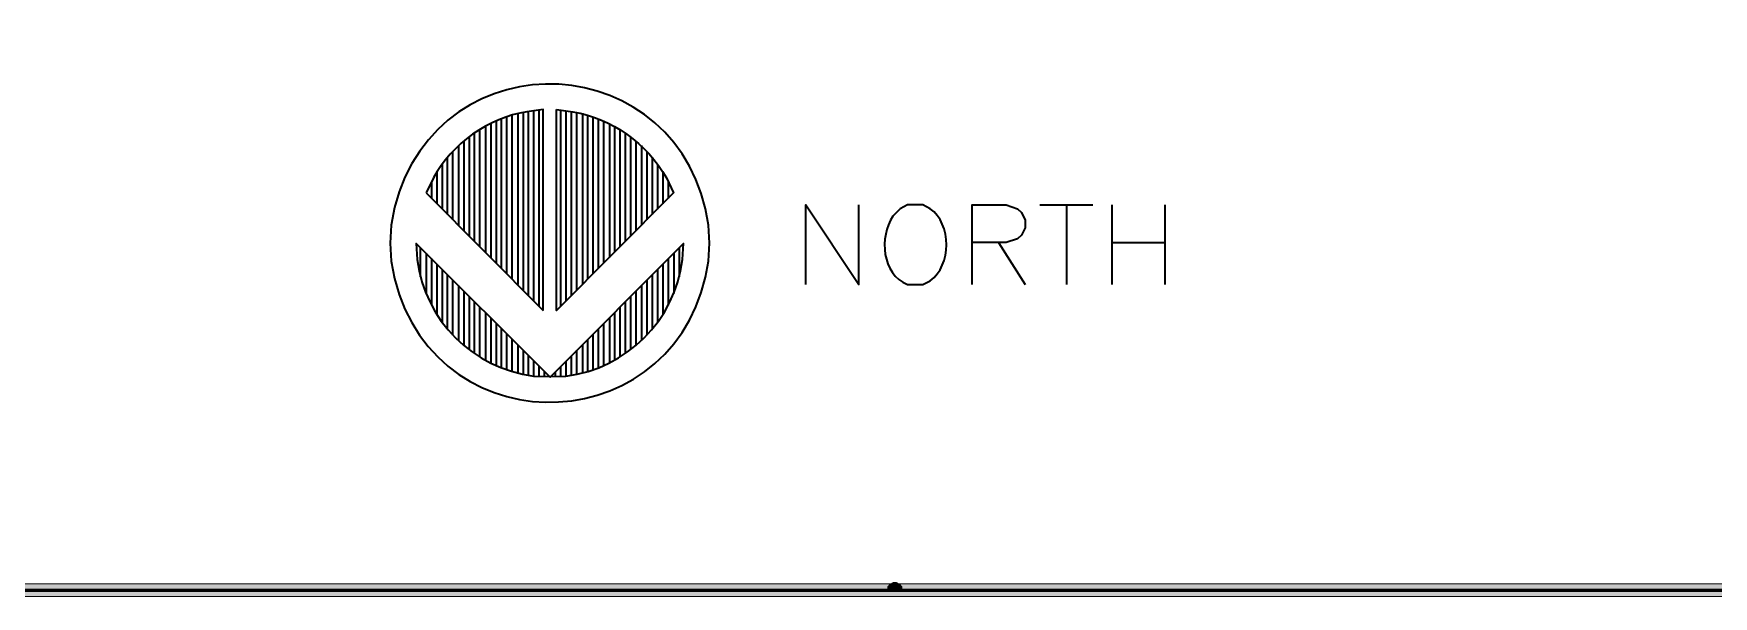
# Model space of a CAD drawing. Header units: inches. Extents: x 5 to 516, y -193 to 129.
# Drawn here: x 444.37 to 458.47, y 28 to 32.72 of the extents above; entities that cross this region are included whole.
import ezdxf

# ---------------------------------------------------------------- set-up
doc = ezdxf.new("R2010")
doc.units = ezdxf.units.IN
doc.header["$MEASUREMENT"] = 0
doc.layers.add('PDF9_Geometry', color=7, linetype='Continuous')
doc.layers.add('PDF9_Solid Fills', color=7, linetype='Continuous')

msp = doc.modelspace()

# ---------------------------------------------------------------- hatches: boundary and pattern name
at = {"layer": 'PDF9_Solid Fills', "transparency": 33554559}
for points in [[(383.8628457, 28.1027801), (383.8628457, 27.9961135), (485.4628383, 27.9961135), (485.4628383, 28.1027801)], [(451.5961771, 28.049449), (451.5339549, 28.049449), (451.5383993, 28.0761156), (451.5561771, 28.0983379), (451.5828437, 28.1116712), (451.6095104, 28.1116712), (451.6361771, 28.0983379), (451.6539549, 28.0761156), (451.6583993, 28.049449)]]:
    msp.add_hatch(color=256, dxfattribs=at).paths.add_polyline_path(points)

# ---------------------------------------------------------------- linework, layer by layer
at = {"layer": 'PDF9_Geometry', "lineweight": 35}
for points in [[(448.2939583, 32.0050016), (448.2939583, 30.7472239)], [(448.3384009, 32.0227832), (448.3384009, 30.7027832)], [(448.3828436, 32.036116), (448.3828436, 30.6583383)], [(448.431735, 32.0494487), (448.431735, 30.6138933)], [(448.4761776, 32.0583373), (448.4761776, 30.565004)], [(448.6450687, 30.3961142), (448.6450687, 32.0805586), (448.5072909, 32.0627808)], [(448.5206202, 32.0672258), (448.5206202, 30.5205593)], [(448.5650674, 32.0716701), (448.5650674, 30.4761145)], [(448.60951, 32.0761143), (448.60951, 30.4316699)], [(448.7917339, 32.0761143), (448.7917339, 30.4316699)], [(448.8361765, 32.0716701), (448.8361765, 30.4761145)], [(448.8806237, 32.0672258), (448.8806237, 30.5205593)], [(448.9250663, 32.0583373), (448.9250663, 30.565004)], [(448.9739532, 32.0494487), (448.9739532, 30.6138933)], [(449.0184003, 32.036116), (449.0184003, 30.6583383)], [(449.062843, 32.0227832), (449.062843, 30.7027832)], [(449.1072901, 32.0050016), (449.1072901, 30.7472239)], [(448.0672873, 31.885002), (448.0672873, 30.9738909)], [(448.1117345, 31.9161163), (448.1117345, 30.9294497)], [(448.1606214, 31.9427819), (448.1606214, 30.8850042)], [(448.2050685, 31.9650032), (448.2050685, 30.8405588)], [(448.2495111, 31.9872245), (448.2495111, 30.7916691)], [(449.1517328, 31.9872245), (449.1517328, 30.7916691)], [(449.2006242, 31.9650032), (449.2006242, 30.8405588)], [(449.2450668, 31.9427819), (449.2450668, 30.8850042)], [(449.2895095, 31.9161163), (449.2895095, 30.9294497)], [(449.3339566, 31.885002), (449.3339566, 30.9738909)], [(447.885068, 31.7294482), (447.885068, 31.1561149)], [(447.9339549, 31.7783396), (447.9339549, 31.111673)], [(447.978402, 31.818338), (447.978402, 31.0627825)], [(448.0228447, 31.8538921), (448.0228447, 31.0183366)], [(449.3783992, 31.8538921), (449.3783992, 31.0183366)], [(449.4228464, 31.818338), (449.4228464, 31.0627825)], [(449.4717333, 31.7783396), (449.4717333, 31.111673)], [(449.5161804, 31.7294482), (449.5161804, 31.1561149)], [(447.7961782, 31.6227814), (447.7961782, 31.2450036)], [(447.8406208, 31.6805613), (447.8406208, 31.2005614)], [(449.5606231, 31.6805613), (449.5606231, 31.2005614)], [(449.6050657, 31.6227814), (449.6050657, 31.2450036)], [(447.7250687, 31.5072253), (447.6628465, 31.3827809)], [(447.7072884, 31.4761162), (447.7072884, 31.333894)], [(447.751731, 31.5561174), (447.751731, 31.2894508)], [(449.6495129, 31.5561174), (449.6495129, 31.2894508)], [(449.6939555, 31.4761162), (449.6939555, 31.333894)], [(447.6628458, 31.3827821), (448.6450679, 30.3961155)], [(447.3961779, 31.2583368), (447.3695112, 31.1116701), (447.3606223, 30.960559), (447.3695112, 30.8094479), (447.3961779, 30.6627813)], [(450.8495137, 30.6138929), (450.8495137, 31.2805595), (451.2939581, 30.6138929), (451.2939581, 31.2805595)], [(451.893955, 31.2494484), (451.8317328, 31.2805595), (451.7028439, 31.2805595), (451.6406217, 31.2494484), (451.5783995, 31.1872262)], [(452.2450667, 30.6138929), (452.2450667, 31.2805595), (452.5295111, 31.2805595), (452.6272889, 31.2494484), (452.6584, 31.2183373), (452.6895111, 31.1516707), (452.6895111, 31.0894484), (452.6584, 31.0272262), (452.6272889, 30.9961151), (452.5295111, 30.965004), (452.2450667, 30.965004)], [(452.813955, 31.2805595), (453.2583994, 31.2805595)], [(453.0361772, 31.2805595), (453.0361772, 30.6138929)], [(453.4183974, 31.2805595), (453.4183974, 30.6138929)], [(453.8628418, 31.2805595), (453.8628418, 30.6138929)], [(450.0317333, 30.8094479), (450.0406222, 30.960559), (450.0317333, 31.1116701)], [(447.6139544, 30.9205606), (447.6139544, 30.6761162)], [(447.6628458, 30.8761135), (447.6628458, 30.5383357)], [(449.7428424, 30.8761135), (449.7428424, 30.5383357)], [(449.7872896, 30.9205606), (449.7872896, 30.6761162)], [(452.4672889, 30.9650033), (452.6895111, 30.6138922)], [(453.4183974, 30.9650033), (453.8628418, 30.9650033)], [(447.7072884, 30.8316709), (447.7072884, 30.4405598)], [(447.751731, 30.7827794), (447.751731, 30.3650017)], [(447.7961782, 30.7383368), (447.7961782, 30.2983368)], [(449.6050657, 30.7383368), (449.6050657, 30.2983368)], [(449.6495129, 30.7827794), (449.6495129, 30.3650017)], [(449.6939555, 30.8316709), (449.6939555, 30.4405598)], [(447.8406208, 30.6938942), (447.8406208, 30.2405609)], [(447.885068, 30.649447), (447.885068, 30.1872248)], [(447.9339549, 30.6050044), (447.9339549, 30.1427822)], [(449.4717333, 30.6050044), (449.4717333, 30.1427822)], [(449.5161804, 30.649447), (449.5161804, 30.1872248)], [(449.5606231, 30.6938942), (449.5606231, 30.2405609)], [(451.7028439, 30.6138929), (451.8317328, 30.6138929), (451.893955, 30.645004)], [(447.978402, 30.5561175), (447.978402, 30.1027842)], [(448.0228447, 30.5116703), (448.0228447, 30.0672259)], [(448.0672873, 30.4672277), (448.0672873, 30.0361166)], [(449.3339566, 30.4672277), (449.3339566, 30.0361166)], [(449.3783992, 30.5116703), (449.3783992, 30.0672259)], [(449.4228464, 30.5561175), (449.4228464, 30.1027842)], [(448.1117345, 30.4227805), (448.1117345, 30.0050028)], [(448.1606214, 30.3783379), (448.1606214, 29.9783379)], [(448.2050685, 30.3338953), (448.2050685, 29.9561175)], [(449.2006242, 30.3338953), (449.2006242, 29.9561175)], [(449.2450668, 30.3783379), (449.2450668, 29.9783379)], [(449.2895095, 30.4227805), (449.2895095, 30.0050028)], [(448.2495111, 30.2850039), (448.2495111, 29.9338928)], [(448.2939583, 30.2405612), (448.2939583, 29.9161168)], [(448.3384009, 30.1961141), (448.3384009, 29.8983363)], [(449.062843, 30.1961141), (449.062843, 29.8983363)], [(449.1072901, 30.2405612), (449.1072901, 29.9161168)], [(449.1517328, 30.2850039), (449.1517328, 29.9338928)], [(448.3828436, 30.1516714), (448.3828436, 29.8850048)], [(448.431735, 30.1072243), (448.431735, 29.8716687)], [(448.4761776, 30.0627816), (448.4761776, 29.8627817)], [(448.9250663, 30.0627816), (448.9250663, 29.8627817)], [(448.9739532, 30.1072243), (448.9739532, 29.8716687)], [(449.0184003, 30.1516714), (449.0184003, 29.8850048)], [(448.5206202, 30.0138948), (448.5206202, 29.8538948)], [(448.5650674, 29.9694476), (448.5650674, 29.8450032)], [(448.60951, 29.925005), (448.60951, 29.8405605)], [(448.7917339, 29.925005), (448.7917339, 29.8405605)], [(448.8361765, 29.9694476), (448.8361765, 29.8450032)], [(448.8806237, 30.0138948), (448.8806237, 29.8538948)], [(448.6539572, 29.8805623), (448.6539572, 29.8405623)], [(448.7472912, 29.8805623), (448.7472912, 29.8405623)]]:
    msp.add_lwpolyline(points, dxfattribs=at)
msp.add_lwpolyline([(448.7561805, 32.0805599), (448.8939583, 32.0627821, -0.2231232888), (449.6806249, 31.5072266), (449.7384027, 31.3827821), (448.7561798, 30.396115)], format="xyb", close=True, dxfattribs=at)
msp.add_lwpolyline([(448.7028441, 29.836115), (448.7028441, 29.8405594), (448.8361774, 29.8450039, 0.3442613636), (449.8139551, 30.8227816), (449.822844, 30.9561151), (448.7028441, 29.8361152), (447.5784002, 30.9561148), (447.5872891, 30.8227814, 0.3423011663), (448.5650669, 29.8450037), (448.7028446, 29.8405593)], format="xyb", dxfattribs=at)
at = {"layer": 'PDF9_Geometry', "lineweight": 0}
msp.add_lwpolyline([(383.8628457, 28.1027801), (383.8628457, 27.9961135), (485.4628383, 27.9961135), (485.4628383, 28.1027801)], close=True, dxfattribs=at)
msp.add_lwpolyline([(451.5339574, 28.049449), (451.5384018, 28.0761156), (451.5561796, 28.0983379), (451.5828463, 28.1116712), (451.6095129, 28.1116712), (451.6361796, 28.0983379), (451.6539574, 28.0761156), (451.6584018, 28.049449)], dxfattribs=at)
at = {"layer": 'PDF9_Geometry', "lineweight": 60}
msp.add_lwpolyline([(316.1295142, 28.049449), (485.4628383, 28.049449)], dxfattribs=at)
at = {"layer": 'PDF9_Geometry', "lineweight": 35}
for points in [[(450.0317333, 31.1116701), (449.8183259, 32.6059663), (447.7731408, 32.7184108), (447.3961779, 31.2583368)], [(448.5072909, 32.0627808), (448.1918835, 32.0135956), (447.8730687, 31.7928549), (447.7250687, 31.5072253)], [(451.5783995, 31.1872262), (451.4661773, 31.0095966), (451.4846217, 30.6998929), (451.7028439, 30.6138929)], [(451.893955, 30.645004), (452.0737328, 30.7694485), (452.0737328, 31.125004), (451.893955, 31.2494484)], [(447.3961779, 30.6627813), (447.7709186, 29.2012999), (449.820474, 29.3141887), (450.0317333, 30.8094479)]]:
    msp.add_open_spline(points, degree=3, dxfattribs=at)

doc.saveas('drawing.dxf')
